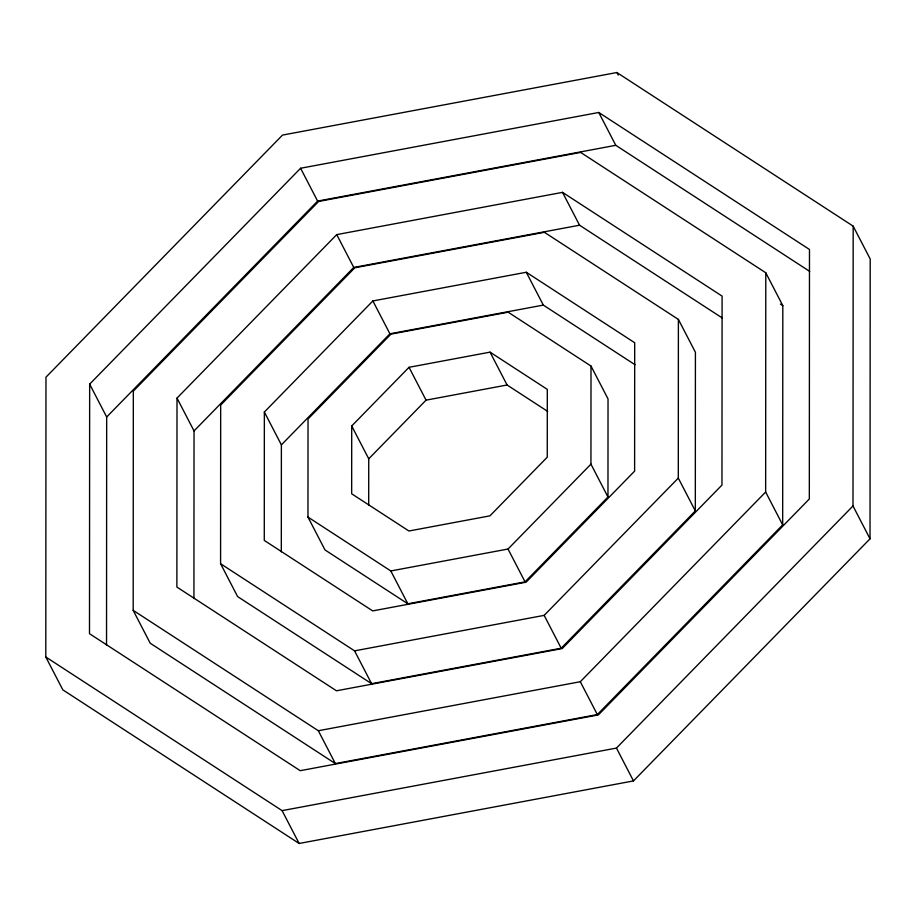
<?xml version="1.0" encoding="UTF-8"?>
<svg xmlns="http://www.w3.org/2000/svg" width="916" height="916" viewBox="0 0 916 916"><rect width="100%" height="100%" fill="white"/><g stroke="black" fill="none" stroke-linecap="round" stroke-linejoin="round"><path stroke-width="1.37" d="M45.8 657.001L45.972 377.186L282.517 135.087L616.869 72.524L853.174 226.149L870.2 258.999L870.028 538.814L633.483 780.913L299.131 843.476L62.826 689.851L45.8 657.001L282.105 810.637L299.131 843.476M89.653 384.147L89.493 633.689L300.219 770.688L598.388 714.904L809.32 499.002L809.481 249.473L598.755 112.473L300.597 168.258L89.653 384.147L106.68 416.998L106.531 645.139M133.186 610.365L133.324 391.121L318.665 201.428L580.641 152.411L765.787 272.785L782.814 305.635L782.676 524.879L597.335 714.572L335.359 763.589L150.213 643.215L133.186 610.365L318.333 730.739L335.359 763.589M177.006 398.094L176.88 587.053L336.458 690.79L562.241 648.551L721.968 485.068L722.094 296.108L562.516 192.36L336.733 234.611L177.006 398.094L194.032 430.932L193.929 598.583M220.584 563.729L220.676 405.067L354.813 267.781L544.402 232.309L678.39 319.421L695.416 352.271L695.324 510.933L561.187 648.219L371.598 683.691L237.61 596.579L220.584 563.729L354.572 650.852L371.598 683.691M264.358 412.028L264.277 540.417L372.686 610.903L526.093 582.198L634.616 471.122L634.696 342.744L526.288 272.258L372.881 300.952L264.358 412.028L281.384 444.878L281.315 551.867M307.971 517.093L308.028 419.001L390.949 334.134L508.162 312.196L591.003 366.056L608.029 398.907L607.972 496.999L525.051 581.866L407.838 603.804L324.997 549.943L307.971 517.093L390.811 570.954L407.838 603.804M351.71 425.974L351.664 493.781L408.925 531.005L489.945 515.845L547.264 457.187L547.31 389.369L490.049 352.145L409.028 367.305L351.71 425.974L368.736 458.813L368.701 505.437M607.972 496.999L590.946 464.149L591.003 366.056M695.324 510.933L678.298 478.095L678.39 319.421M782.676 524.879L765.65 492.029L765.787 272.785M870.028 538.814L853.002 505.975L853.174 226.149M106.68 416.998L317.612 201.096L615.781 145.312L809.744 271.422M194.032 430.932L353.759 267.449L579.542 225.21L722.323 318.024M281.384 444.878L389.907 333.802L543.314 305.097L635.051 364.74M368.736 458.813L426.055 400.155L507.075 384.995L547.631 411.364M390.811 570.954L508.025 549.028L590.946 464.149M354.572 650.852L544.161 615.369L678.298 478.095M318.333 730.739L580.309 681.722L765.65 492.029M282.105 810.637L616.457 748.074L853.002 505.975M780.421 304.078L782.814 305.635M616.869 72.524L618.185 75.055M598.755 112.473L615.781 145.312M562.516 192.36L579.542 225.21M526.288 272.258L543.314 305.097M490.049 352.145L507.075 384.995M616.457 748.074L633.483 780.913M580.309 681.722L597.335 714.572M544.161 615.369L561.187 648.219M508.025 549.028L525.051 581.866M409.028 367.305L426.055 400.155M372.881 300.952L389.907 333.802M336.733 234.611L353.759 267.449M300.597 168.258L317.612 201.096"/></g></svg>
